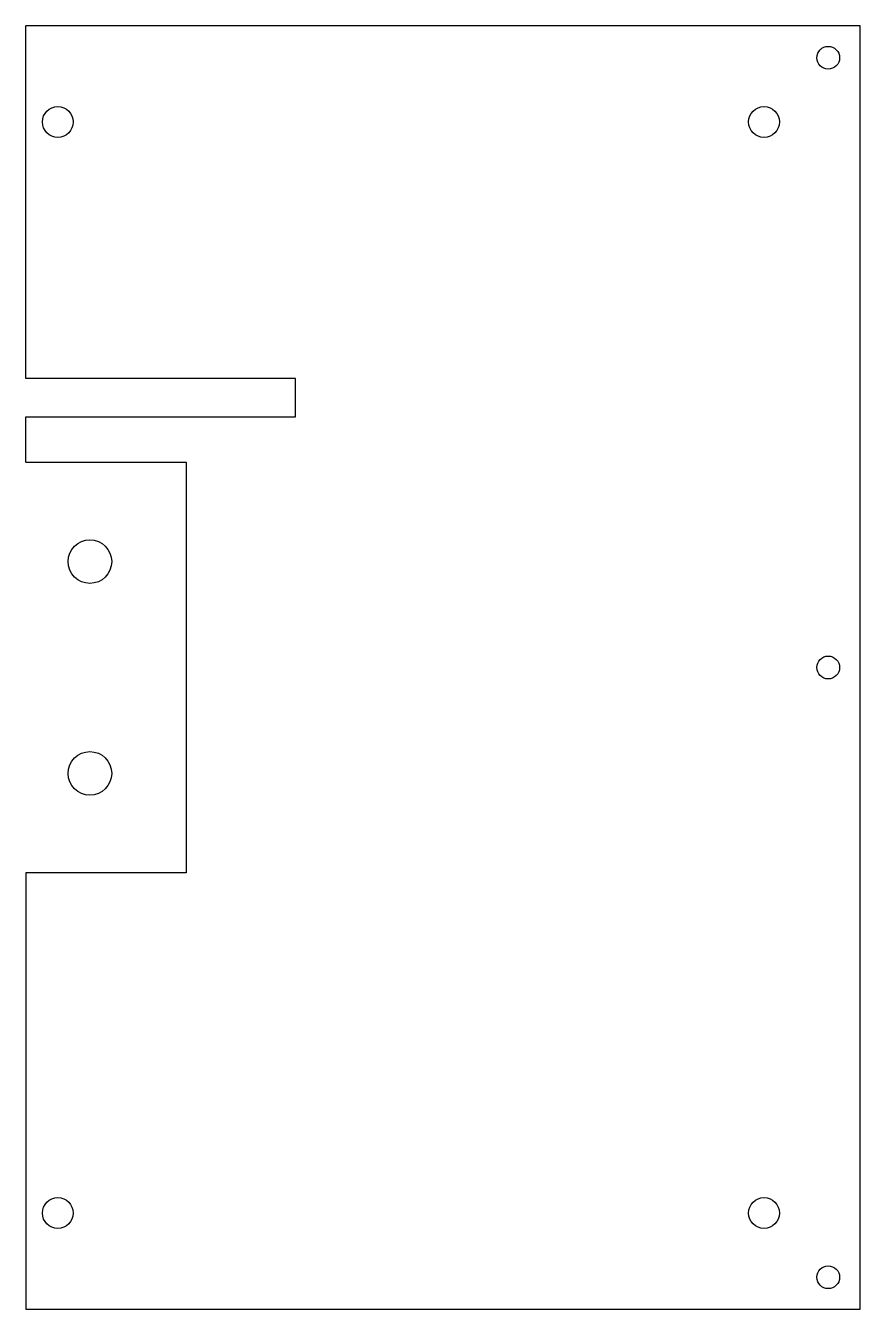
# Model space of a CAD drawing. Header units: millimetres. Extents: x 140 to 222, y 19 to 146.
import ezdxf

# ---------------------------------------------------------------- set-up
doc = ezdxf.new("R2010")
doc.units = ezdxf.units.MM
doc.layers.add('Sketch091', color=7, linetype='CONTINUOUS')

msp = doc.modelspace()

# ---------------------------------------------------------------- linework, layer by layer
at = {"layer": 'Sketch091'}
for p, q in [((222.25, 146.05), (139.7, 146.05)), ((139.7, 111.15), (139.7, 146.05)), ((222.25, 19.05), (222.25, 146.05)), ((166.37, 111.15), (139.7, 111.15)), ((166.37, 107.34), (166.37, 111.15)), ((139.7, 107.34), (166.37, 107.34)), ((139.7, 102.87), (139.7, 107.34)), ((139.7, 102.87), (155.575, 102.87)), ((155.575, 102.87), (155.575, 62.23)), ((155.575, 62.23), (139.7, 62.23)), ((139.7, 62.23), (139.7, 19.05)), ((139.7, 19.05), (222.25, 19.05))]:
    msp.add_line(p, q, dxfattribs=at)
for centre, radius in [((219.075, 142.875), 1.1303), ((142.875, 136.525), 1.524), ((212.725, 136.525), 1.524), ((146.05, 93.0275), 2.159), ((219.075, 82.55), 1.1303), ((146.05, 72.0725), 2.159), ((142.875, 28.575), 1.524), ((212.725, 28.575), 1.524), ((219.075, 22.225), 1.1303)]:
    msp.add_circle(centre, radius, dxfattribs=at)

doc.saveas('drawing.dxf')
